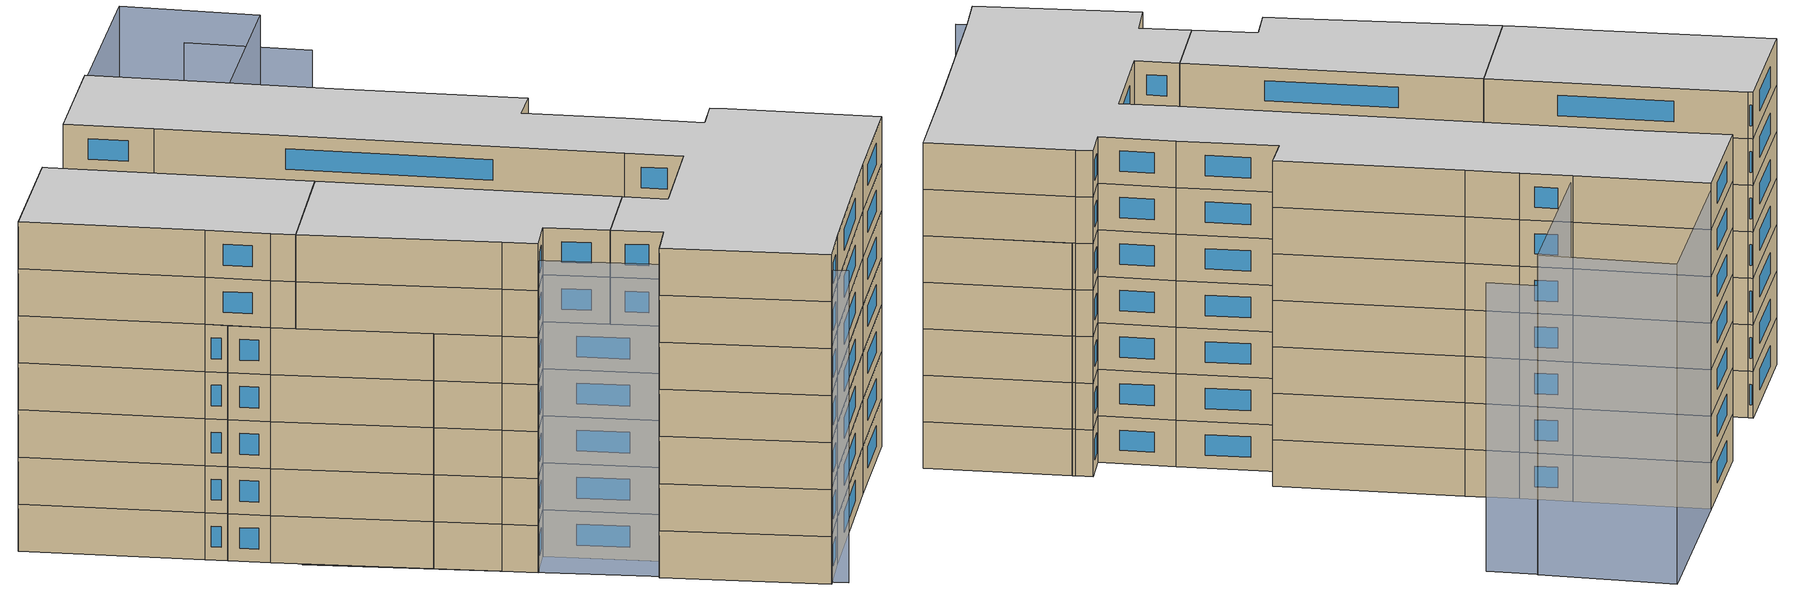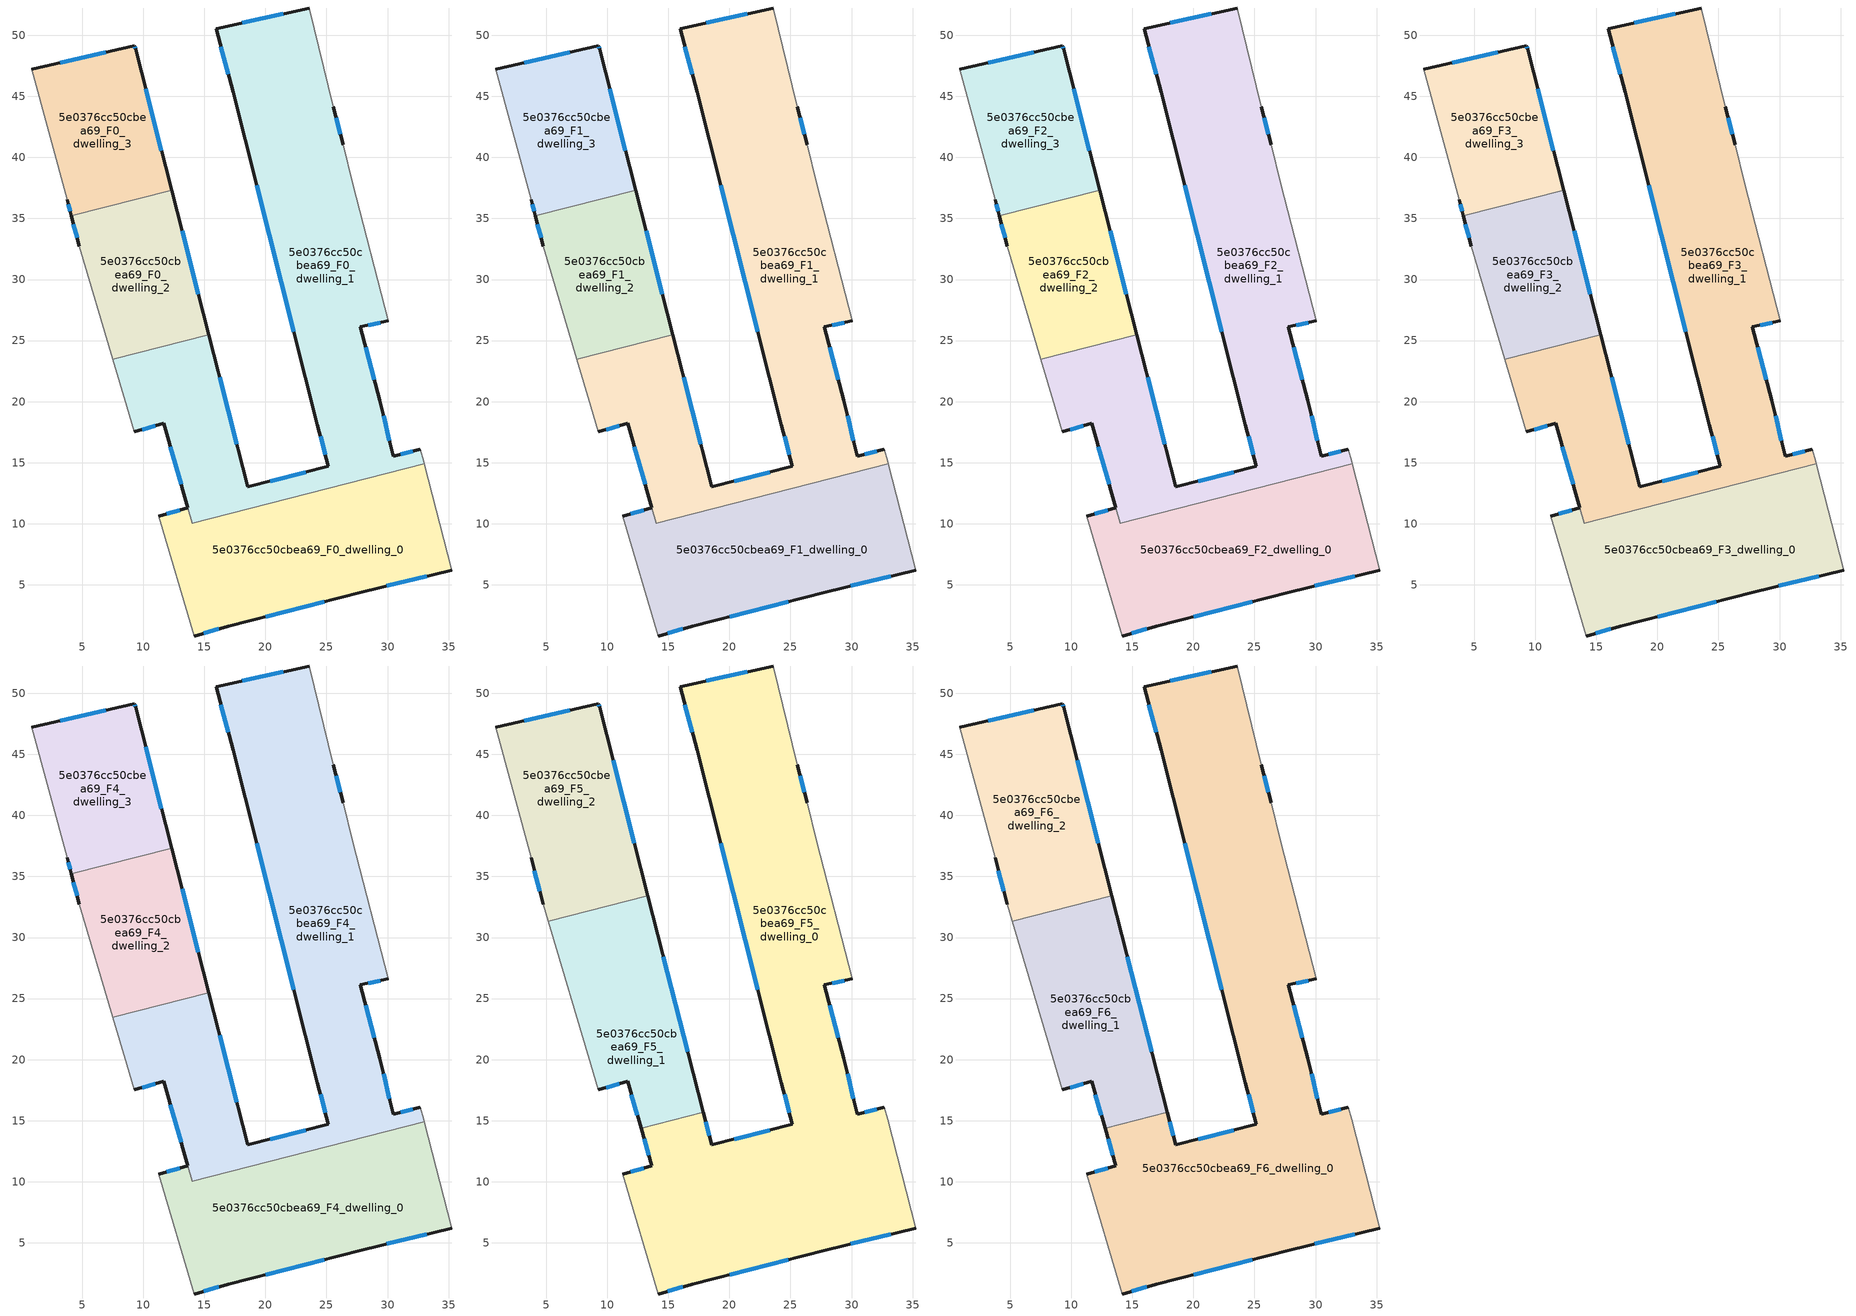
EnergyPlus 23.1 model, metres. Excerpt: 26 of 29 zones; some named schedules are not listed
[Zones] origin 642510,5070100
5e0376cc50cbea69_F0_dwelling_0
 floor ground (EU_floor_Construction): 33.02,14.91 35.27,6.2 27.86,4.4 16.95,1.61 14.15,0.81 11.25,10.61 13.65,11.31 14.02,10.05 z0
 wall outside (EU_wall_Construction): 13.65,11.31 11.25,10.61 / 14.15,0.81 16.95,1.61 27.86,4.4 35.27,6.2 z0:3; 14.02,10.06,3 14.02,10.06,0 14.02,10.05,3
 wall adiabatic (EU_wall_Construction): 11.25,10.61 14.15,0.81 / 35.27,6.2 33.02,14.91 z0:3
 wall to 5e0376cc50cbea69_F0_dwelling_1 (EU_wall_Construction): 14.02,10.05 13.65,11.31 / 33.02,14.91 14.02,10.06 z0:3
 window (EU_Window_Construction): 12.98,11.12 11.92,10.81 / 29.94,4.91 33.19,5.7 / 20.01,2.39 24.8,3.62 / 14.94,1.03 16.17,1.38 z0.84:2.16
5e0376cc50cbea69_F0_dwelling_1
 floor ground (EU_floor_Construction): 23.57,52.24 25.57,44.13 26.37,41.03 27.17,37.83 30.07,26.62 27.77,26.12 29.37,20.12 30.47,15.51 32.67,16.11 32.97,15.11 33.02,14.91 14.02,10.06 11.65,18.22 9.25,17.52 8.65,19.62 7.51,23.46 15.36,25.47 18.56,13.01 25.16,14.71 24.26,18.12 17.37,45.34 15.97,50.54 z0
 wall outside (EU_wall_Construction): 9.25,17.52 11.65,18.22 13.65,11.32 / 23.57,52.24 15.97,50.54 17.37,45.34 24.26,18.12 25.16,14.71 18.56,13.01 15.36,25.47 / 26.37,41.03 25.57,44.13 / 32.67,16.11 30.47,15.51 29.37,20.12 27.77,26.12 30.07,26.62 z0:3; 13.65,11.32,3 13.65,11.32,0 13.65,11.31,0; 14.02,10.05,3 14.02,10.05,0 14.02,10.06,0
 wall adiabatic (EU_wall_Construction): 7.51,23.46 8.65,19.62 9.25,17.52 / 25.57,44.13 23.57,52.24 / 30.07,26.62 27.17,37.83 26.37,41.03 / 33.02,14.91 32.97,15.11 32.67,16.11 z0:3
 wall to 5e0376cc50cbea69_F0_dwelling_2 (EU_wall_Construction): 15.36,25.47 7.51,23.46 z0:3
 window (EU_Window_Construction): 12.21,16.29 13.09,13.25 / 9.92,17.72 10.98,18.02 / 17.66,16.5 16.26,21.98 / 23.31,14.24 20.41,13.49 / 24.51,17.16 24.91,15.67 / 19.3,37.71 22.33,25.74 / 16.36,49.08 16.97,46.79 / 21.44,51.76 18.1,51.02 / 26.15,41.9 25.8,43.26 / 28.41,26.26 29.42,26.48 / 28.92,21.8 28.22,24.44 / 30.16,16.8 29.67,18.83 / 32.05,15.94 31.08,15.68 z0.84:2.16
5e0376cc50cbea69_F0_dwelling_2
 floor ground (EU_floor_Construction): 12.31,37.33 15.36,25.47 7.51,23.46 4.75,32.73 4.1,35.23 z0
 wall outside (EU_wall_Construction): 4.1,35.23 4.75,32.73 / 15.36,25.47 12.31,37.33 z0:3
 wall to 5e0376cc50cbea69_F0_dwelling_3 (EU_wall_Construction): 12.31,37.33 4.1,35.23 z0:3
 wall adiabatic (EU_wall_Construction): 4.75,32.73 7.51,23.46 z0:3
 window (EU_Window_Construction): 4.28,34.53 4.57,33.43 / 14.51,28.79 13.17,34.01 z0.84:2.16
5e0376cc50cbea69_F0_dwelling_3
 floor ground (EU_floor_Construction): 9.36,48.84 12.31,37.33 4.1,35.23 3.75,36.53 0.85,47.24 9.26,49.14 z0
 wall outside (EU_wall_Construction): 3.75,36.53 4.1,35.23 / 12.31,37.33 9.36,48.84 9.26,49.14 0.85,47.24 z0:3
 wall adiabatic (EU_wall_Construction): 0.85,47.24 3.75,36.53 z0:3
 window (EU_Window_Construction): 3.85,36.17 4,35.6 / 6.91,48.61 3.21,47.78 / 9.33,48.93 9.29,49.06 / 11.49,40.56 10.19,45.62 z0.84:2.16
5e0376cc50cbea69_F1_dwelling_0
 floor to 5e0376cc50cbea69_F0_dwelling_0 (EU_floor_Construction): 33.02,14.91 35.27,6.2 27.86,4.4 16.95,1.61 14.15,0.81 11.25,10.61 13.65,11.31 14.02,10.05 z3
 wall outside (EU_wall_Construction): 13.65,11.31 11.25,10.61 / 14.15,0.81 16.95,1.61 27.86,4.4 35.27,6.2 z3:6; 14.02,10.06,6 14.02,10.06,3 14.02,10.05,6
 wall adiabatic (EU_wall_Construction): 11.25,10.61 14.15,0.81 / 35.27,6.2 33.02,14.91 z3:6
 wall to 5e0376cc50cbea69_F1_dwelling_1 (EU_wall_Construction): 14.02,10.05 13.65,11.31 / 33.02,14.91 14.02,10.06 z3:6
 window (EU_Window_Construction): 12.98,11.12 11.92,10.81 / 29.94,4.91 33.19,5.7 / 20.01,2.39 24.8,3.62 / 14.94,1.03 16.17,1.38 z3.84:5.16
5e0376cc50cbea69_F1_dwelling_1
 floor to 5e0376cc50cbea69_F0_dwelling_1 (EU_floor_Construction): 23.57,52.24 25.57,44.13 26.37,41.03 27.17,37.83 30.07,26.62 27.77,26.12 29.37,20.12 30.47,15.51 32.67,16.11 32.97,15.11 33.02,14.91 14.02,10.06 11.65,18.22 9.25,17.52 8.65,19.62 7.51,23.46 15.36,25.47 18.56,13.01 25.16,14.71 24.26,18.12 17.37,45.34 15.97,50.54 z3
 wall outside (EU_wall_Construction): 9.25,17.52 11.65,18.22 13.65,11.32 / 23.57,52.24 15.97,50.54 17.37,45.34 24.26,18.12 25.16,14.71 18.56,13.01 15.36,25.47 / 26.37,41.03 25.57,44.13 / 32.67,16.11 30.47,15.51 29.37,20.12 27.77,26.12 30.07,26.62 z3:6; 13.65,11.32,6 13.65,11.32,3 13.65,11.31,3; 14.02,10.05,6 14.02,10.05,3 14.02,10.06,3
 wall adiabatic (EU_wall_Construction): 7.51,23.46 8.65,19.62 9.25,17.52 / 25.57,44.13 23.57,52.24 / 30.07,26.62 27.17,37.83 26.37,41.03 / 33.02,14.91 32.97,15.11 32.67,16.11 z3:6
 wall to 5e0376cc50cbea69_F1_dwelling_2 (EU_wall_Construction): 15.36,25.47 7.51,23.46 z3:6
 window (EU_Window_Construction): 12.21,16.29 13.09,13.25 / 9.92,17.72 10.98,18.02 / 17.66,16.5 16.26,21.98 / 23.31,14.24 20.41,13.49 / 24.51,17.16 24.91,15.67 / 19.3,37.71 22.33,25.74 / 16.36,49.08 16.97,46.79 / 21.44,51.76 18.1,51.02 / 26.15,41.9 25.8,43.26 / 28.41,26.26 29.42,26.48 / 28.92,21.8 28.22,24.44 / 30.16,16.8 29.67,18.83 / 32.05,15.94 31.08,15.68 z3.84:5.16
5e0376cc50cbea69_F1_dwelling_2
 floor to 5e0376cc50cbea69_F0_dwelling_2 (EU_floor_Construction): 12.31,37.33 15.36,25.47 7.51,23.46 4.75,32.73 4.1,35.23 z3
 wall outside (EU_wall_Construction): 4.1,35.23 4.75,32.73 / 15.36,25.47 12.31,37.33 z3:6
 wall to 5e0376cc50cbea69_F1_dwelling_3 (EU_wall_Construction): 12.31,37.33 4.1,35.23 z3:6
 wall adiabatic (EU_wall_Construction): 4.75,32.73 7.51,23.46 z3:6
 window (EU_Window_Construction): 4.28,34.53 4.57,33.43 / 14.51,28.79 13.17,34.01 z3.84:5.16
5e0376cc50cbea69_F1_dwelling_3
 floor to 5e0376cc50cbea69_F0_dwelling_3 (EU_floor_Construction): 9.36,48.84 12.31,37.33 4.1,35.23 3.75,36.53 0.85,47.24 9.26,49.14 z3
 wall outside (EU_wall_Construction): 3.75,36.53 4.1,35.23 / 12.31,37.33 9.36,48.84 9.26,49.14 0.85,47.24 z3:6
 wall adiabatic (EU_wall_Construction): 0.85,47.24 3.75,36.53 z3:6
 window (EU_Window_Construction): 3.85,36.17 4,35.6 / 6.91,48.61 3.21,47.78 / 9.33,48.93 9.29,49.06 / 11.49,40.56 10.19,45.62 z3.84:5.16
5e0376cc50cbea69_F2_dwelling_0
 floor to 5e0376cc50cbea69_F1_dwelling_0 (EU_floor_Construction): 33.02,14.91 35.27,6.2 27.86,4.4 16.95,1.61 14.15,0.81 11.25,10.61 13.65,11.31 14.02,10.05 z6
 wall outside (EU_wall_Construction): 13.65,11.31 11.25,10.61 / 14.15,0.81 16.95,1.61 27.86,4.4 35.27,6.2 z6:9; 14.02,10.06,9 14.02,10.06,6 14.02,10.05,9
 wall adiabatic (EU_wall_Construction): 11.25,10.61 14.15,0.81 / 35.27,6.2 33.02,14.91 z6:9
 wall to 5e0376cc50cbea69_F2_dwelling_1 (EU_wall_Construction): 14.02,10.05 13.65,11.31 / 33.02,14.91 14.02,10.06 z6:9
 window (EU_Window_Construction): 12.98,11.12 11.92,10.81 / 29.94,4.91 33.19,5.7 / 20.01,2.39 24.8,3.62 / 14.94,1.03 16.17,1.38 z6.84:8.16
5e0376cc50cbea69_F2_dwelling_1
 floor to 5e0376cc50cbea69_F1_dwelling_1 (EU_floor_Construction): 23.57,52.24 25.57,44.13 26.37,41.03 27.17,37.83 30.07,26.62 27.77,26.12 29.37,20.12 30.47,15.51 32.67,16.11 32.97,15.11 33.02,14.91 14.02,10.06 11.65,18.22 9.25,17.52 8.65,19.62 7.51,23.46 15.36,25.47 18.56,13.01 25.16,14.71 24.26,18.12 17.37,45.34 15.97,50.54 z6
 wall outside (EU_wall_Construction): 9.25,17.52 11.65,18.22 13.65,11.32 / 23.57,52.24 15.97,50.54 17.37,45.34 24.26,18.12 25.16,14.71 18.56,13.01 15.36,25.47 / 26.37,41.03 25.57,44.13 / 32.67,16.11 30.47,15.51 29.37,20.12 27.77,26.12 30.07,26.62 z6:9; 13.65,11.32,9 13.65,11.32,6 13.65,11.31,6; 14.02,10.05,9 14.02,10.05,6 14.02,10.06,6
 wall adiabatic (EU_wall_Construction): 7.51,23.46 8.65,19.62 9.25,17.52 / 25.57,44.13 23.57,52.24 / 30.07,26.62 27.17,37.83 26.37,41.03 / 33.02,14.91 32.97,15.11 32.67,16.11 z6:9
 wall to 5e0376cc50cbea69_F2_dwelling_2 (EU_wall_Construction): 15.36,25.47 7.51,23.46 z6:9
 window (EU_Window_Construction): 12.21,16.29 13.09,13.25 / 9.92,17.72 10.98,18.02 / 17.66,16.5 16.26,21.98 / 23.31,14.24 20.41,13.49 / 24.51,17.16 24.91,15.67 / 19.3,37.71 22.33,25.74 / 16.36,49.08 16.97,46.79 / 21.44,51.76 18.1,51.02 / 26.15,41.9 25.8,43.26 / 28.41,26.26 29.42,26.48 / 28.92,21.8 28.22,24.44 / 30.16,16.8 29.67,18.83 / 32.05,15.94 31.08,15.68 z6.84:8.16
5e0376cc50cbea69_F2_dwelling_2
 floor to 5e0376cc50cbea69_F1_dwelling_2 (EU_floor_Construction): 12.31,37.33 15.36,25.47 7.51,23.46 4.75,32.73 4.1,35.23 z6
 wall outside (EU_wall_Construction): 4.1,35.23 4.75,32.73 / 15.36,25.47 12.31,37.33 z6:9
 wall to 5e0376cc50cbea69_F2_dwelling_3 (EU_wall_Construction): 12.31,37.33 4.1,35.23 z6:9
 wall adiabatic (EU_wall_Construction): 4.75,32.73 7.51,23.46 z6:9
 window (EU_Window_Construction): 4.28,34.53 4.57,33.43 / 14.51,28.79 13.17,34.01 z6.84:8.16
5e0376cc50cbea69_F2_dwelling_3
 floor to 5e0376cc50cbea69_F1_dwelling_3 (EU_floor_Construction): 9.36,48.84 12.31,37.33 4.1,35.23 3.75,36.53 0.85,47.24 9.26,49.14 z6
 wall outside (EU_wall_Construction): 3.75,36.53 4.1,35.23 / 12.31,37.33 9.36,48.84 9.26,49.14 0.85,47.24 z6:9
 wall adiabatic (EU_wall_Construction): 0.85,47.24 3.75,36.53 z6:9
 window (EU_Window_Construction): 3.85,36.17 4,35.6 / 6.91,48.61 3.21,47.78 / 9.33,48.93 9.29,49.06 / 11.49,40.56 10.19,45.62 z6.84:8.16
5e0376cc50cbea69_F3_dwelling_0
 floor to 5e0376cc50cbea69_F2_dwelling_0 (EU_floor_Construction): 33.02,14.91 35.27,6.2 27.86,4.4 16.95,1.61 14.15,0.81 11.25,10.61 13.65,11.31 14.02,10.05 z9
 wall outside (EU_wall_Construction): 13.65,11.31 11.25,10.61 / 14.15,0.81 16.95,1.61 27.86,4.4 35.27,6.2 z9:12; 14.02,10.06,12 14.02,10.06,9 14.02,10.05,12
 wall adiabatic (EU_wall_Construction): 11.25,10.61 14.15,0.81 / 35.27,6.2 33.02,14.91 z9:12
 wall to 5e0376cc50cbea69_F3_dwelling_1 (EU_wall_Construction): 14.02,10.05 13.65,11.31 / 33.02,14.91 14.02,10.06 z9:12
 window (EU_Window_Construction): 12.98,11.12 11.92,10.81 / 29.94,4.91 33.19,5.7 / 20.01,2.39 24.8,3.62 / 14.94,1.03 16.17,1.38 z9.84:11.16
5e0376cc50cbea69_F3_dwelling_1
 floor to 5e0376cc50cbea69_F2_dwelling_1 (EU_floor_Construction): 23.57,52.24 25.57,44.13 26.37,41.03 27.17,37.83 30.07,26.62 27.77,26.12 29.37,20.12 30.47,15.51 32.67,16.11 32.97,15.11 33.02,14.91 14.02,10.06 11.65,18.22 9.25,17.52 8.65,19.62 7.51,23.46 15.36,25.47 18.56,13.01 25.16,14.71 24.26,18.12 17.37,45.34 15.97,50.54 z9
 wall outside (EU_wall_Construction): 9.25,17.52 11.65,18.22 13.65,11.32 / 23.57,52.24 15.97,50.54 17.37,45.34 24.26,18.12 25.16,14.71 18.56,13.01 15.36,25.47 / 26.37,41.03 25.57,44.13 / 32.67,16.11 30.47,15.51 29.37,20.12 27.77,26.12 30.07,26.62 z9:12; 13.65,11.32,12 13.65,11.32,9 13.65,11.31,9; 14.02,10.05,12 14.02,10.05,9 14.02,10.06,9
 wall adiabatic (EU_wall_Construction): 7.51,23.46 8.65,19.62 9.25,17.52 / 25.57,44.13 23.57,52.24 / 30.07,26.62 27.17,37.83 26.37,41.03 / 33.02,14.91 32.97,15.11 32.67,16.11 z9:12
 wall to 5e0376cc50cbea69_F3_dwelling_2 (EU_wall_Construction): 15.36,25.47 7.51,23.46 z9:12
 window (EU_Window_Construction): 12.21,16.29 13.09,13.25 / 9.92,17.72 10.98,18.02 / 17.66,16.5 16.26,21.98 / 23.31,14.24 20.41,13.49 / 24.51,17.16 24.91,15.67 / 19.3,37.71 22.33,25.74 / 16.36,49.08 16.97,46.79 / 21.44,51.76 18.1,51.02 / 26.15,41.9 25.8,43.26 / 28.41,26.26 29.42,26.48 / 28.92,21.8 28.22,24.44 / 30.16,16.8 29.67,18.83 / 32.05,15.94 31.08,15.68 z9.84:11.16
5e0376cc50cbea69_F3_dwelling_2
 floor to 5e0376cc50cbea69_F2_dwelling_2 (EU_floor_Construction): 12.31,37.33 15.36,25.47 7.51,23.46 4.75,32.73 4.1,35.23 z9
 wall outside (EU_wall_Construction): 4.1,35.23 4.75,32.73 / 15.36,25.47 12.31,37.33 z9:12
 wall to 5e0376cc50cbea69_F3_dwelling_3 (EU_wall_Construction): 12.31,37.33 4.1,35.23 z9:12
 wall adiabatic (EU_wall_Construction): 4.75,32.73 7.51,23.46 z9:12
 window (EU_Window_Construction): 4.28,34.53 4.57,33.43 / 14.51,28.79 13.17,34.01 z9.84:11.16
5e0376cc50cbea69_F3_dwelling_3
 floor to 5e0376cc50cbea69_F2_dwelling_3 (EU_floor_Construction): 9.36,48.84 12.31,37.33 4.1,35.23 3.75,36.53 0.85,47.24 9.26,49.14 z9
 wall outside (EU_wall_Construction): 3.75,36.53 4.1,35.23 / 12.31,37.33 9.36,48.84 9.26,49.14 0.85,47.24 z9:12
 wall adiabatic (EU_wall_Construction): 0.85,47.24 3.75,36.53 z9:12
 window (EU_Window_Construction): 3.85,36.17 4,35.6 / 6.91,48.61 3.21,47.78 / 9.33,48.93 9.29,49.06 / 11.49,40.56 10.19,45.62 z9.84:11.16
5e0376cc50cbea69_F4_dwelling_0
 floor to 5e0376cc50cbea69_F3_dwelling_0 (EU_floor_Construction): 33.02,14.91 35.27,6.2 27.86,4.4 16.95,1.61 14.15,0.81 11.25,10.61 13.65,11.31 14.02,10.05 z12
 wall outside (EU_wall_Construction): 13.65,11.31 11.25,10.61 / 14.15,0.81 16.95,1.61 27.86,4.4 35.27,6.2 z12:15; 14.02,10.06,15 14.02,10.06,12 14.02,10.05,15
 wall adiabatic (EU_wall_Construction): 11.25,10.61 14.15,0.81 / 35.27,6.2 33.02,14.91 z12:15
 wall to 5e0376cc50cbea69_F4_dwelling_1 (EU_wall_Construction): 14.02,10.05 13.65,11.31 / 33.02,14.91 14.02,10.06 z12:15
 window (EU_Window_Construction): 12.98,11.12 11.92,10.81 / 29.94,4.91 33.19,5.7 / 20.01,2.39 24.8,3.62 / 14.94,1.03 16.17,1.38 z12.84:14.16
5e0376cc50cbea69_F4_dwelling_1
 floor to 5e0376cc50cbea69_F3_dwelling_1 (EU_floor_Construction): 23.57,52.24 25.57,44.13 26.37,41.03 27.17,37.83 30.07,26.62 27.77,26.12 29.37,20.12 30.47,15.51 32.67,16.11 32.97,15.11 33.02,14.91 14.02,10.06 11.65,18.22 9.25,17.52 8.65,19.62 7.51,23.46 15.36,25.47 18.56,13.01 25.16,14.71 24.26,18.12 17.37,45.34 15.97,50.54 z12
 wall outside (EU_wall_Construction): 9.25,17.52 11.65,18.22 13.65,11.32 / 23.57,52.24 15.97,50.54 17.37,45.34 24.26,18.12 25.16,14.71 18.56,13.01 15.36,25.47 / 26.37,41.03 25.57,44.13 / 32.67,16.11 30.47,15.51 29.37,20.12 27.77,26.12 30.07,26.62 z12:15; 13.65,11.32,15 13.65,11.32,12 13.65,11.31,12; 14.02,10.05,15 14.02,10.05,12 14.02,10.06,12
 wall adiabatic (EU_wall_Construction): 7.51,23.46 8.65,19.62 9.25,17.52 / 25.57,44.13 23.57,52.24 / 30.07,26.62 27.17,37.83 26.37,41.03 / 33.02,14.91 32.97,15.11 32.67,16.11 z12:15
 wall to 5e0376cc50cbea69_F4_dwelling_2 (EU_wall_Construction): 15.36,25.47 7.51,23.46 z12:15
 window (EU_Window_Construction): 12.21,16.29 13.09,13.25 / 9.92,17.72 10.98,18.02 / 17.66,16.5 16.26,21.98 / 23.31,14.24 20.41,13.49 / 24.51,17.16 24.91,15.67 / 19.3,37.71 22.33,25.74 / 16.36,49.08 16.97,46.79 / 21.44,51.76 18.1,51.02 / 26.15,41.9 25.8,43.26 / 28.41,26.26 29.42,26.48 / 28.92,21.8 28.22,24.44 / 30.16,16.8 29.67,18.83 / 32.05,15.94 31.08,15.68 z12.84:14.16
5e0376cc50cbea69_F4_dwelling_2
 floor to 5e0376cc50cbea69_F3_dwelling_2 (EU_floor_Construction): 12.31,37.33 15.36,25.47 7.51,23.46 4.75,32.73 4.1,35.23 z12
 wall outside (EU_wall_Construction): 4.1,35.23 4.75,32.73 / 15.36,25.47 12.31,37.33 z12:15
 wall to 5e0376cc50cbea69_F4_dwelling_3 (EU_wall_Construction): 12.31,37.33 4.1,35.23 z12:15
 wall adiabatic (EU_wall_Construction): 4.75,32.73 7.51,23.46 z12:15
 window (EU_Window_Construction): 4.28,34.53 4.57,33.43 / 14.51,28.79 13.17,34.01 z12.84:14.16
5e0376cc50cbea69_F4_dwelling_3
 floor to 5e0376cc50cbea69_F3_dwelling_3 (EU_floor_Construction): 9.36,48.84 12.31,37.33 4.1,35.23 3.75,36.53 0.85,47.24 9.26,49.14 z12
 wall outside (EU_wall_Construction): 3.75,36.53 4.1,35.23 / 12.31,37.33 9.36,48.84 9.26,49.14 0.85,47.24 z12:15
 wall adiabatic (EU_wall_Construction): 0.85,47.24 3.75,36.53 z12:15
 window (EU_Window_Construction): 3.85,36.17 4,35.6 / 6.91,48.61 3.21,47.78 / 9.33,48.93 9.29,49.06 / 11.49,40.56 10.19,45.62 z12.84:14.16
5e0376cc50cbea69_F5_dwelling_0
 floor to 5e0376cc50cbea69_F4_dwelling_0 (EU_floor_Construction): 33.02,14.91 35.27,6.2 27.86,4.4 16.95,1.61 14.15,0.81 11.25,10.61 13.65,11.31 14.02,10.05 z15
 floor to 5e0376cc50cbea69_F4_dwelling_1 (EU_floor_Construction): 23.57,52.24 25.57,44.13 26.37,41.03 27.17,37.83 30.07,26.62 27.77,26.12 29.37,20.12 30.47,15.51 32.67,16.11 32.97,15.11 33.02,14.91 14.02,10.05 12.77,14.37 17.87,15.67 18.56,13.01 25.16,14.71 24.26,18.12 17.37,45.34 15.97,50.54 z15
 wall outside (EU_wall_Construction): 26.37,41.03 25.57,44.13 / 32.67,16.11 30.47,15.51 29.37,20.12 27.77,26.12 30.07,26.62 / 14.15,0.81 16.95,1.61 27.86,4.4 35.27,6.2 / 12.77,14.37 13.65,11.31 11.25,10.61 / 23.57,52.24 15.97,50.54 17.37,45.34 24.26,18.12 25.16,14.71 18.56,13.01 17.87,15.67 z15:18
 wall adiabatic (EU_wall_Construction): 25.57,44.13 23.57,52.24 / 30.07,26.62 27.17,37.83 26.37,41.03 / 35.27,6.2 32.97,15.11 32.67,16.11 / 11.25,10.61 14.15,0.81 z15:18
 wall to 5e0376cc50cbea69_F5_dwelling_1 (EU_wall_Construction): 17.87,15.67 12.77,14.37 z15:18
 window (EU_Window_Construction): 26.15,41.9 25.8,43.26 / 28.41,26.26 29.42,26.48 / 28.92,21.8 28.22,24.44 / 30.16,16.8 29.67,18.83 / 32.05,15.94 31.08,15.68 / 29.94,4.91 33.19,5.7 / 20.01,2.39 24.8,3.62 / 14.94,1.03 16.17,1.38 / 12.98,11.12 11.92,10.81 / 13.02,13.51 13.41,12.17 / 18.37,13.76 18.07,14.93 / 23.31,14.24 20.41,13.49 / 24.51,17.16 24.91,15.67 / 19.3,37.71 22.33,25.74 / 16.36,49.08 16.97,46.79 / 21.44,51.76 18.1,51.02 z15.84:17.16
5e0376cc50cbea69_F5_dwelling_1
 floor to 5e0376cc50cbea69_F4_dwelling_1 (EU_floor_Construction): 15.36,25.47 17.87,15.67 12.77,14.37 11.65,18.22 9.25,17.52 8.65,19.62 7.51,23.46 z15
 floor to 5e0376cc50cbea69_F4_dwelling_2 (EU_floor_Construction): 13.32,33.41 15.36,25.47 7.51,23.46 5.17,31.33 z15
 wall outside (EU_wall_Construction): 9.25,17.52 11.65,18.22 12.77,14.37 / 17.87,15.67 13.32,33.41 z15:18
 wall adiabatic (EU_wall_Construction): 5.17,31.33 8.65,19.62 9.25,17.52 z15:18
 wall to 5e0376cc50cbea69_F5_dwelling_2 (EU_wall_Construction): 13.32,33.41 5.17,31.33 z15:18
 window (EU_Window_Construction): 9.92,17.72 10.98,18.02 / 16.6,20.64 14.6,28.44 / 11.97,17.14 12.46,15.45 z15.84:17.16
5e0376cc50cbea69_F5_dwelling_2
 floor to 5e0376cc50cbea69_F4_dwelling_2 (EU_floor_Construction): 12.31,37.33 13.32,33.41 5.17,31.33 4.75,32.73 4.1,35.23 z15
 floor to 5e0376cc50cbea69_F4_dwelling_3 (EU_floor_Construction): 9.36,48.84 12.31,37.33 4.1,35.23 3.75,36.53 0.85,47.24 9.26,49.14 z15
 wall outside (EU_wall_Construction): 3.75,36.53 4.75,32.73 / 13.32,33.41 9.36,48.84 9.26,49.14 0.85,47.24 z15:18
 wall adiabatic (EU_wall_Construction): 4.75,32.73 5.17,31.33 / 0.85,47.24 3.75,36.53 z15:18
 window (EU_Window_Construction): 4.03,35.47 4.47,33.8 / 6.91,48.61 3.21,47.78 / 9.33,48.93 9.29,49.06 / 12.21,37.73 10.47,44.52 z15.84:17.16
5e0376cc50cbea69_F6_dwelling_0
 floor to 5e0376cc50cbea69_F5_dwelling_0 (EU_floor_Construction): 23.57,52.24 25.57,44.13 26.37,41.03 27.17,37.83 30.07,26.62 27.77,26.12 29.37,20.12 30.47,15.51 32.67,16.11 32.97,15.11 35.27,6.2 27.86,4.4 16.95,1.61 14.15,0.81 11.25,10.61 13.65,11.31 12.77,14.37 17.87,15.67 18.56,13.01 25.16,14.71 24.26,18.12 17.37,45.34 15.97,50.54 z18
 wall outside (EU_wall_Construction): 26.37,41.03 25.57,44.13 / 32.67,16.11 30.47,15.51 29.37,20.12 27.77,26.12 30.07,26.62 / 14.15,0.81 16.95,1.61 27.86,4.4 35.27,6.2 / 12.77,14.37 13.65,11.31 11.25,10.61 / 23.57,52.24 15.97,50.54 17.37,45.34 24.26,18.12 25.16,14.71 18.56,13.01 17.87,15.67 z18:21
 wall adiabatic (EU_wall_Construction): 25.57,44.13 23.57,52.24 / 30.07,26.62 27.17,37.83 26.37,41.03 / 35.27,6.2 32.97,15.11 32.67,16.11 / 11.25,10.61 14.15,0.81 z18:21
 wall to 5e0376cc50cbea69_F6_dwelling_1 (EU_wall_Construction): 17.87,15.67 12.77,14.37 z18:21
 window (EU_Window_Construction): 26.15,41.9 25.8,43.26 / 28.41,26.26 29.42,26.48 / 28.92,21.8 28.22,24.44 / 30.16,16.8 29.67,18.83 / 32.05,15.94 31.08,15.68 / 29.94,4.91 33.19,5.7 / 20.01,2.39 24.8,3.62 / 14.94,1.03 16.17,1.38 / 12.98,11.12 11.92,10.81 / 13.02,13.51 13.41,12.17 / 18.37,13.76 18.07,14.93 / 23.31,14.24 20.41,13.49 / 24.51,17.16 24.91,15.67 / 19.3,37.71 22.33,25.74 / 16.36,49.08 16.97,46.79 / 21.44,51.76 18.1,51.02 z18.84:20.16
 ceiling to 5e0376cc50cbea69_F7_dwelling_0 (EU_floor_Construction): 35.27,6.2 32.97,15.11 32.67,16.11 30.47,15.51 29.37,20.12 27.77,26.12 30.07,26.62 27.17,37.83 26.37,41.03 25.57,44.13 23.57,52.24 15.97,50.54 17.37,45.34 24.26,18.12 25.16,14.71 18.56,13.01 17.87,15.67 12.77,14.37 13.65,11.31 11.25,10.61 14.15,0.81 16.95,1.61 27.86,4.4 z21
5e0376cc50cbea69_F6_dwelling_1
 floor to 5e0376cc50cbea69_F5_dwelling_1 (EU_floor_Construction): 13.32,33.41 17.87,15.67 12.77,14.37 11.65,18.22 9.25,17.52 8.65,19.62 5.17,31.33 z18
 wall outside (EU_wall_Construction): 9.25,17.52 11.65,18.22 12.77,14.37 / 17.87,15.67 13.32,33.41 z18:21
 wall adiabatic (EU_wall_Construction): 5.17,31.33 8.65,19.62 9.25,17.52 z18:21
 wall to 5e0376cc50cbea69_F6_dwelling_2 (EU_wall_Construction): 13.32,33.41 5.17,31.33 z18:21
 window (EU_Window_Construction): 9.92,17.72 10.98,18.02 / 16.6,20.64 14.6,28.44 / 11.97,17.14 12.46,15.45 z18.84:20.16
 ceiling to 5e0376cc50cbea69_F7_dwelling_1 (EU_floor_Construction): 17.87,15.67 13.32,33.41 5.17,31.33 8.65,19.62 9.25,17.52 11.65,18.22 12.77,14.37 z21
5e0376cc50cbea69_F6_dwelling_2
 floor to 5e0376cc50cbea69_F5_dwelling_2 (EU_floor_Construction): 9.36,48.84 13.32,33.41 5.17,31.33 4.75,32.73 3.75,36.53 0.85,47.24 9.26,49.14 z18
 wall outside (EU_wall_Construction): 3.75,36.53 4.75,32.73 / 13.32,33.41 9.36,48.84 9.26,49.14 0.85,47.24 z18:21
 wall adiabatic (EU_wall_Construction): 4.75,32.73 5.17,31.33 / 0.85,47.24 3.75,36.53 z18:21
 window (EU_Window_Construction): 4.03,35.47 4.47,33.8 / 6.91,48.61 3.21,47.78 / 9.33,48.93 9.29,49.06 / 12.21,37.73 10.47,44.52 z18.84:20.16
 ceiling to 5e0376cc50cbea69_F7_dwelling_2 (EU_floor_Construction): 13.32,33.41 9.36,48.84 9.26,49.14 0.85,47.24 3.75,36.53 4.75,32.73 5.17,31.33 z21
shading: 5.18,30.93 14.69,-0.06 z0:19.9; 37.72,43.49 35.98,50.94 z0:18.6; 23.57,52.24 35.3,54.81 / 35.3,54.81 37.11,46.54 / 37.11,46.54 25.38,43.97 / 25.38,43.97 23.57,52.24 z0:20.6
[Building]
EU S2 Campaign: North Axis=0; Terrain=City; Solar Distribution=FullExterior
[Site:Location]
Lyon-Bron: Latitude=45.75; Longitude=5; Time Zone=1; Elevation=198
[SizingPeriod:WeatherFileDays]
AnnualSizingPeriod: Begin Month=1; Begin Day of Month=1; End Month=12; End Day of Month=31; Day of Week for Start Day=Monday; Use Weather File Daylight Saving Period=No; Use Weather File Rain and Snow Indicators=No
[MATERIAL]
EU_InternalMass_Material: Roughness=MediumRough; Thickness=0.1; Conductivity=1; Density=1800; Specific Heat=900; Thermal Absorptance=0.9; Solar Absorptance=0.7; Visible Absorptance=0.7
[MATERIAL:NOMASS] Roughness=MediumRough; Thermal Absorptance=0.9; Solar Absorptance=0.7; Visible Absorptance=0.7
Name | Thermal Resistance
EU_wall_NoMass | 0.776494
EU_floor_NoMass | 0.421597
[WINDOWMATERIAL:SIMPLEGLAZINGSYSTEM]
EU_Window_SimpleGlazing: UFactor=4.24961; Solar Heat Gain Coefficient=0.83; Visible Transmittance=0.83
[CONSTRUCTION]
EU_wall_Construction: EU_wall_NoMass
EU_floor_Construction: EU_floor_NoMass
EU_InternalMass_Construction: EU_InternalMass_Material
EU_Window_Construction: EU_Window_SimpleGlazing
[ZONE] Type=1; Multiplier=1; Ceiling Height=autocalculate; Floor Area=autocalculate; Part of Total Floor Area=Yes
Name | Volume
5e0376cc50cbea69_F0_dwelling_0; 5e0376cc50cbea69_F1_dwelling_0; 5e0376cc50cbea69_F2_dwelling_0; 5e0376cc50cbea69_F3_dwelling_0; 5e0376cc50cbea69_F4_dwelling_0 | 597.531
5e0376cc50cbea69_F5_dwelling_0; 5e0376cc50cbea69_F6_dwelling_0 | 1519.24
5e0376cc50cbea69_F0_dwelling_1; 5e0376cc50cbea69_F1_dwelling_1; 5e0376cc50cbea69_F2_dwelling_1; 5e0376cc50cbea69_F3_dwelling_1; 5e0376cc50cbea69_F4_dwelling_1 | 1132.44
5e0376cc50cbea69_F5_dwelling_1; 5e0376cc50cbea69_F6_dwelling_1 | 413.843
5e0376cc50cbea69_F0_dwelling_2; 5e0376cc50cbea69_F1_dwelling_2; 5e0376cc50cbea69_F2_dwelling_2; 5e0376cc50cbea69_F3_dwelling_2; 5e0376cc50cbea69_F4_dwelling_2 | 305.906
5e0376cc50cbea69_F5_dwelling_2; 5e0376cc50cbea69_F6_dwelling_2 | 419.026
5e0376cc50cbea69_F0_dwelling_3; 5e0376cc50cbea69_F1_dwelling_3; 5e0376cc50cbea69_F2_dwelling_3; 5e0376cc50cbea69_F3_dwelling_3; 5e0376cc50cbea69_F4_dwelling_3 | 316.177
[INTERNALMASS] Construction=EU_InternalMass_Construction
Name | Zone or ZoneList | Surface Area
5e0376cc50cbea69_F0_dwelling_0_EU_InternalMass | 5e0376cc50cbea69_F0_dwelling_0 | 199.176
5e0376cc50cbea69_F0_dwelling_1_EU_InternalMass | 5e0376cc50cbea69_F0_dwelling_1 | 377.501
5e0376cc50cbea69_F0_dwelling_2_EU_InternalMass | 5e0376cc50cbea69_F0_dwelling_2 | 101.969
5e0376cc50cbea69_F0_dwelling_3_EU_InternalMass | 5e0376cc50cbea69_F0_dwelling_3 | 105.392
5e0376cc50cbea69_F1_dwelling_0_EU_InternalMass | 5e0376cc50cbea69_F1_dwelling_0 | 199.176
5e0376cc50cbea69_F1_dwelling_1_EU_InternalMass | 5e0376cc50cbea69_F1_dwelling_1 | 377.501
5e0376cc50cbea69_F1_dwelling_2_EU_InternalMass | 5e0376cc50cbea69_F1_dwelling_2 | 101.969
5e0376cc50cbea69_F1_dwelling_3_EU_InternalMass | 5e0376cc50cbea69_F1_dwelling_3 | 105.392
5e0376cc50cbea69_F2_dwelling_0_EU_InternalMass | 5e0376cc50cbea69_F2_dwelling_0 | 199.176
5e0376cc50cbea69_F2_dwelling_1_EU_InternalMass | 5e0376cc50cbea69_F2_dwelling_1 | 377.501
5e0376cc50cbea69_F2_dwelling_2_EU_InternalMass | 5e0376cc50cbea69_F2_dwelling_2 | 101.969
5e0376cc50cbea69_F2_dwelling_3_EU_InternalMass | 5e0376cc50cbea69_F2_dwelling_3 | 105.392
5e0376cc50cbea69_F3_dwelling_0_EU_InternalMass | 5e0376cc50cbea69_F3_dwelling_0 | 199.176
5e0376cc50cbea69_F3_dwelling_1_EU_InternalMass | 5e0376cc50cbea69_F3_dwelling_1 | 377.501
5e0376cc50cbea69_F3_dwelling_2_EU_InternalMass | 5e0376cc50cbea69_F3_dwelling_2 | 101.969
5e0376cc50cbea69_F3_dwelling_3_EU_InternalMass | 5e0376cc50cbea69_F3_dwelling_3 | 105.392
5e0376cc50cbea69_F4_dwelling_0_EU_InternalMass | 5e0376cc50cbea69_F4_dwelling_0 | 199.176
5e0376cc50cbea69_F4_dwelling_1_EU_InternalMass | 5e0376cc50cbea69_F4_dwelling_1 | 377.501
5e0376cc50cbea69_F4_dwelling_2_EU_InternalMass | 5e0376cc50cbea69_F4_dwelling_2 | 101.969
5e0376cc50cbea69_F4_dwelling_3_EU_InternalMass | 5e0376cc50cbea69_F4_dwelling_3 | 105.392
5e0376cc50cbea69_F5_dwelling_0_EU_InternalMass | 5e0376cc50cbea69_F5_dwelling_0 | 506.412
5e0376cc50cbea69_F5_dwelling_1_EU_InternalMass | 5e0376cc50cbea69_F5_dwelling_1 | 137.948
5e0376cc50cbea69_F5_dwelling_2_EU_InternalMass | 5e0376cc50cbea69_F5_dwelling_2 | 139.675
5e0376cc50cbea69_F6_dwelling_0_EU_InternalMass | 5e0376cc50cbea69_F6_dwelling_0 | 506.412
5e0376cc50cbea69_F6_dwelling_1_EU_InternalMass | 5e0376cc50cbea69_F6_dwelling_1 | 137.948
5e0376cc50cbea69_F6_dwelling_2_EU_InternalMass | 5e0376cc50cbea69_F6_dwelling_2 | 139.675
[OTHEREQUIPMENT] Fuel Type=Electricity; Design Level Calculation Method=Watts/Area; Power per Zone Floor Area=1; Fraction Latent=0; Fraction Radiant=0; Fraction Lost=0; Carbon Dioxide Generation Rate=0; EndUse Subcategory=EU_Step8_InternalGains
Name | Zone or ZoneList or Space or SpaceList | Schedule
EU_Step8_InternalGain_5e0376cc50cbea69_F0_dwelling_0_f000 | 5e0376cc50cbea69_F0_dwelling_0 | EU_Step8_GainSchedule_5e0376cc50cbea69_F0_dwelling_0_f000
EU_Step8_InternalGain_5e0376cc50cbea69_F0_dwelling_1_f000 | 5e0376cc50cbea69_F0_dwelling_1 | EU_Step8_GainSchedule_5e0376cc50cbea69_F0_dwelling_1_f000
EU_Step8_InternalGain_5e0376cc50cbea69_F0_dwelling_2_f000 | 5e0376cc50cbea69_F0_dwelling_2 | EU_Step8_GainSchedule_5e0376cc50cbea69_F0_dwelling_2_f000
EU_Step8_InternalGain_5e0376cc50cbea69_F0_dwelling_3_f000 | 5e0376cc50cbea69_F0_dwelling_3 | EU_Step8_GainSchedule_5e0376cc50cbea69_F0_dwelling_3_f000
EU_Step8_InternalGain_5e0376cc50cbea69_F1_dwelling_0_f000 | 5e0376cc50cbea69_F1_dwelling_0 | EU_Step8_GainSchedule_5e0376cc50cbea69_F1_dwelling_0_f000
EU_Step8_InternalGain_5e0376cc50cbea69_F1_dwelling_1_f000 | 5e0376cc50cbea69_F1_dwelling_1 | EU_Step8_GainSchedule_5e0376cc50cbea69_F1_dwelling_1_f000
EU_Step8_InternalGain_5e0376cc50cbea69_F1_dwelling_2_f000 | 5e0376cc50cbea69_F1_dwelling_2 | EU_Step8_GainSchedule_5e0376cc50cbea69_F1_dwelling_2_f000
EU_Step8_InternalGain_5e0376cc50cbea69_F1_dwelling_3_f000 | 5e0376cc50cbea69_F1_dwelling_3 | EU_Step8_GainSchedule_5e0376cc50cbea69_F1_dwelling_3_f000
EU_Step8_InternalGain_5e0376cc50cbea69_F2_dwelling_0_f000 | 5e0376cc50cbea69_F2_dwelling_0 | EU_Step8_GainSchedule_5e0376cc50cbea69_F2_dwelling_0_f000
EU_Step8_InternalGain_5e0376cc50cbea69_F2_dwelling_1_f000 | 5e0376cc50cbea69_F2_dwelling_1 | EU_Step8_GainSchedule_5e0376cc50cbea69_F2_dwelling_1_f000
EU_Step8_InternalGain_5e0376cc50cbea69_F2_dwelling_2_f000 | 5e0376cc50cbea69_F2_dwelling_2 | EU_Step8_GainSchedule_5e0376cc50cbea69_F2_dwelling_2_f000
EU_Step8_InternalGain_5e0376cc50cbea69_F2_dwelling_3_f000 | 5e0376cc50cbea69_F2_dwelling_3 | EU_Step8_GainSchedule_5e0376cc50cbea69_F2_dwelling_3_f000
EU_Step8_InternalGain_5e0376cc50cbea69_F3_dwelling_0_f000 | 5e0376cc50cbea69_F3_dwelling_0 | EU_Step8_GainSchedule_5e0376cc50cbea69_F3_dwelling_0_f000
EU_Step8_InternalGain_5e0376cc50cbea69_F3_dwelling_1_f000 | 5e0376cc50cbea69_F3_dwelling_1 | EU_Step8_GainSchedule_5e0376cc50cbea69_F3_dwelling_1_f000
EU_Step8_InternalGain_5e0376cc50cbea69_F3_dwelling_2_f000 | 5e0376cc50cbea69_F3_dwelling_2 | EU_Step8_GainSchedule_5e0376cc50cbea69_F3_dwelling_2_f000
EU_Step8_InternalGain_5e0376cc50cbea69_F3_dwelling_3_f000 | 5e0376cc50cbea69_F3_dwelling_3 | EU_Step8_GainSchedule_5e0376cc50cbea69_F3_dwelling_3_f000
EU_Step8_InternalGain_5e0376cc50cbea69_F4_dwelling_0_f000 | 5e0376cc50cbea69_F4_dwelling_0 | EU_Step8_GainSchedule_5e0376cc50cbea69_F4_dwelling_0_f000
EU_Step8_InternalGain_5e0376cc50cbea69_F4_dwelling_1_f000 | 5e0376cc50cbea69_F4_dwelling_1 | EU_Step8_GainSchedule_5e0376cc50cbea69_F4_dwelling_1_f000
EU_Step8_InternalGain_5e0376cc50cbea69_F4_dwelling_2_f000 | 5e0376cc50cbea69_F4_dwelling_2 | EU_Step8_GainSchedule_5e0376cc50cbea69_F4_dwelling_2_f000
EU_Step8_InternalGain_5e0376cc50cbea69_F4_dwelling_3_f000 | 5e0376cc50cbea69_F4_dwelling_3 | EU_Step8_GainSchedule_5e0376cc50cbea69_F4_dwelling_3_f000
EU_Step8_InternalGain_5e0376cc50cbea69_F5_dwelling_0_f000 | 5e0376cc50cbea69_F5_dwelling_0 | EU_Step8_GainSchedule_5e0376cc50cbea69_F5_dwelling_0_f000
EU_Step8_InternalGain_5e0376cc50cbea69_F5_dwelling_1_f000 | 5e0376cc50cbea69_F5_dwelling_1 | EU_Step8_GainSchedule_5e0376cc50cbea69_F5_dwelling_1_f000
EU_Step8_InternalGain_5e0376cc50cbea69_F5_dwelling_2_f000 | 5e0376cc50cbea69_F5_dwelling_2 | EU_Step8_GainSchedule_5e0376cc50cbea69_F5_dwelling_2_f000
EU_Step8_InternalGain_5e0376cc50cbea69_F6_dwelling_0_f000 | 5e0376cc50cbea69_F6_dwelling_0 | EU_Step8_GainSchedule_5e0376cc50cbea69_F6_dwelling_0_f000
EU_Step8_InternalGain_5e0376cc50cbea69_F6_dwelling_1_f000 | 5e0376cc50cbea69_F6_dwelling_1 | EU_Step8_GainSchedule_5e0376cc50cbea69_F6_dwelling_1_f000
EU_Step8_InternalGain_5e0376cc50cbea69_F6_dwelling_2_f000 | 5e0376cc50cbea69_F6_dwelling_2 | EU_Step8_GainSchedule_5e0376cc50cbea69_F6_dwelling_2_f000
[ZONEVENTILATION:DESIGNFLOWRATE] Schedule=EU_AlwaysOn; Design Flow Rate Calculation Method=AirChanges/Hour; Air Changes per Hour=0.693814; Ventilation Type=Natural; Fan Pressure Rise=0; Fan Total Efficiency=1; Constant Term Coefficient=1; Temperature Term Coefficient=0; Velocity Term Coefficient=0; Velocity Squared Term Coefficient=0; Minimum Indoor Temperature=-100; Maximum Indoor Temperature=100; Delta Temperature=-100; Minimum Outdoor Temperature=-100; Maximum Outdoor Temperature=100; Maximum Wind Speed=40
Name | Zone or ZoneList or Space or SpaceList
EU_ConstantAir_5e0376cc50cbea69_F0_dwelling_0 | 5e0376cc50cbea69_F0_dwelling_0
EU_ConstantAir_5e0376cc50cbea69_F0_dwelling_1 | 5e0376cc50cbea69_F0_dwelling_1
EU_ConstantAir_5e0376cc50cbea69_F0_dwelling_2 | 5e0376cc50cbea69_F0_dwelling_2
EU_ConstantAir_5e0376cc50cbea69_F0_dwelling_3 | 5e0376cc50cbea69_F0_dwelling_3
EU_ConstantAir_5e0376cc50cbea69_F1_dwelling_0 | 5e0376cc50cbea69_F1_dwelling_0
EU_ConstantAir_5e0376cc50cbea69_F1_dwelling_1 | 5e0376cc50cbea69_F1_dwelling_1
EU_ConstantAir_5e0376cc50cbea69_F1_dwelling_2 | 5e0376cc50cbea69_F1_dwelling_2
EU_ConstantAir_5e0376cc50cbea69_F1_dwelling_3 | 5e0376cc50cbea69_F1_dwelling_3
EU_ConstantAir_5e0376cc50cbea69_F2_dwelling_0 | 5e0376cc50cbea69_F2_dwelling_0
EU_ConstantAir_5e0376cc50cbea69_F2_dwelling_1 | 5e0376cc50cbea69_F2_dwelling_1
EU_ConstantAir_5e0376cc50cbea69_F2_dwelling_2 | 5e0376cc50cbea69_F2_dwelling_2
EU_ConstantAir_5e0376cc50cbea69_F2_dwelling_3 | 5e0376cc50cbea69_F2_dwelling_3
EU_ConstantAir_5e0376cc50cbea69_F3_dwelling_0 | 5e0376cc50cbea69_F3_dwelling_0
EU_ConstantAir_5e0376cc50cbea69_F3_dwelling_1 | 5e0376cc50cbea69_F3_dwelling_1
EU_ConstantAir_5e0376cc50cbea69_F3_dwelling_2 | 5e0376cc50cbea69_F3_dwelling_2
EU_ConstantAir_5e0376cc50cbea69_F3_dwelling_3 | 5e0376cc50cbea69_F3_dwelling_3
EU_ConstantAir_5e0376cc50cbea69_F4_dwelling_0 | 5e0376cc50cbea69_F4_dwelling_0
EU_ConstantAir_5e0376cc50cbea69_F4_dwelling_1 | 5e0376cc50cbea69_F4_dwelling_1
EU_ConstantAir_5e0376cc50cbea69_F4_dwelling_2 | 5e0376cc50cbea69_F4_dwelling_2
EU_ConstantAir_5e0376cc50cbea69_F4_dwelling_3 | 5e0376cc50cbea69_F4_dwelling_3
EU_ConstantAir_5e0376cc50cbea69_F5_dwelling_0 | 5e0376cc50cbea69_F5_dwelling_0
EU_ConstantAir_5e0376cc50cbea69_F5_dwelling_1 | 5e0376cc50cbea69_F5_dwelling_1
EU_ConstantAir_5e0376cc50cbea69_F5_dwelling_2 | 5e0376cc50cbea69_F5_dwelling_2
EU_ConstantAir_5e0376cc50cbea69_F6_dwelling_0 | 5e0376cc50cbea69_F6_dwelling_0
EU_ConstantAir_5e0376cc50cbea69_F6_dwelling_1 | 5e0376cc50cbea69_F6_dwelling_1
EU_ConstantAir_5e0376cc50cbea69_F6_dwelling_2 | 5e0376cc50cbea69_F6_dwelling_2
[HVACTEMPLATE:ZONE:IDEALLOADSAIRSYSTEM] System Availability Schedule=EU_AlwaysOn; Maximum Heating Supply Air Temperature=50; Minimum Cooling Supply Air Temperature=13; Maximum Heating Supply Air Humidity Ratio=0.0156; Minimum Cooling Supply Air Humidity Ratio=0.0077; Heating Limit=NoLimit; Cooling Limit=NoLimit; Heating Availability Schedule=EU_AlwaysOn; Cooling Availability Schedule=EU_CoolingOff; Dehumidification Control Type=ConstantSensibleHeatRatio; Cooling Sensible Heat Ratio=0.7; Dehumidification Setpoint=60; Humidification Control Type=None; Humidification Setpoint=30; Outdoor Air Method=None; Outdoor Air Flow Rate per Person=0.00944; Outdoor Air Flow Rate per Zone Floor Area=0; Outdoor Air Flow Rate per Zone=0; Demand Controlled Ventilation Type=None; Outdoor Air Economizer Type=NoEconomizer; Heat Recovery Type=None; Sensible Heat Recovery Effectiveness=0.7; Latent Heat Recovery Effectiveness=0.65
Name | Template Thermostat
5e0376cc50cbea69_F0_dwelling_0 | EU_HeatOnly_5e0376cc50cbea69_F0_dwelling_0
5e0376cc50cbea69_F0_dwelling_1 | EU_HeatOnly_5e0376cc50cbea69_F0_dwelling_1
5e0376cc50cbea69_F0_dwelling_2 | EU_HeatOnly_5e0376cc50cbea69_F0_dwelling_2
5e0376cc50cbea69_F0_dwelling_3 | EU_HeatOnly_5e0376cc50cbea69_F0_dwelling_3
5e0376cc50cbea69_F1_dwelling_0 | EU_HeatOnly_5e0376cc50cbea69_F1_dwelling_0
5e0376cc50cbea69_F1_dwelling_1 | EU_HeatOnly_5e0376cc50cbea69_F1_dwelling_1
5e0376cc50cbea69_F1_dwelling_2 | EU_HeatOnly_5e0376cc50cbea69_F1_dwelling_2
5e0376cc50cbea69_F1_dwelling_3 | EU_HeatOnly_5e0376cc50cbea69_F1_dwelling_3
5e0376cc50cbea69_F2_dwelling_0 | EU_HeatOnly_5e0376cc50cbea69_F2_dwelling_0
5e0376cc50cbea69_F2_dwelling_1 | EU_HeatOnly_5e0376cc50cbea69_F2_dwelling_1
5e0376cc50cbea69_F2_dwelling_2 | EU_HeatOnly_5e0376cc50cbea69_F2_dwelling_2
5e0376cc50cbea69_F2_dwelling_3 | EU_HeatOnly_5e0376cc50cbea69_F2_dwelling_3
5e0376cc50cbea69_F3_dwelling_0 | EU_HeatOnly_5e0376cc50cbea69_F3_dwelling_0
5e0376cc50cbea69_F3_dwelling_1 | EU_HeatOnly_5e0376cc50cbea69_F3_dwelling_1
5e0376cc50cbea69_F3_dwelling_2 | EU_HeatOnly_5e0376cc50cbea69_F3_dwelling_2
5e0376cc50cbea69_F3_dwelling_3 | EU_HeatOnly_5e0376cc50cbea69_F3_dwelling_3
5e0376cc50cbea69_F4_dwelling_0 | EU_HeatOnly_5e0376cc50cbea69_F4_dwelling_0
5e0376cc50cbea69_F4_dwelling_1 | EU_HeatOnly_5e0376cc50cbea69_F4_dwelling_1
5e0376cc50cbea69_F4_dwelling_2 | EU_HeatOnly_5e0376cc50cbea69_F4_dwelling_2
5e0376cc50cbea69_F4_dwelling_3 | EU_HeatOnly_5e0376cc50cbea69_F4_dwelling_3
5e0376cc50cbea69_F5_dwelling_0 | EU_HeatOnly_5e0376cc50cbea69_F5_dwelling_0
5e0376cc50cbea69_F5_dwelling_1 | EU_HeatOnly_5e0376cc50cbea69_F5_dwelling_1
5e0376cc50cbea69_F5_dwelling_2 | EU_HeatOnly_5e0376cc50cbea69_F5_dwelling_2
5e0376cc50cbea69_F6_dwelling_0 | EU_HeatOnly_5e0376cc50cbea69_F6_dwelling_0
5e0376cc50cbea69_F6_dwelling_1 | EU_HeatOnly_5e0376cc50cbea69_F6_dwelling_1
5e0376cc50cbea69_F6_dwelling_2 | EU_HeatOnly_5e0376cc50cbea69_F6_dwelling_2
[SIZING:ZONE] Zone Cooling Design Supply Air Temperature Input Method=SupplyAirTemperature; Zone Cooling Design Supply Air Temperature=13; Zone Heating Design Supply Air Temperature Input Method=SupplyAirTemperature; Zone Heating Design Supply Air Temperature=50; Zone Cooling Design Supply Air Humidity Ratio=0.008; Zone Heating Design Supply Air Humidity Ratio=0.008; Cooling Design Air Flow Method=DesignDay; Cooling Design Air Flow Rate=0; Cooling Minimum Air Flow per Zone Floor Area=0.000762; Cooling Minimum Air Flow=0; Cooling Minimum Air Flow Fraction=0.2; Heating Design Air Flow Method=DesignDay; Heating Design Air Flow Rate=0; Heating Maximum Air Flow per Zone Floor Area=0.002032; Heating Maximum Air Flow=0.141576; Heating Maximum Air Flow Fraction=0.3; Account for Dedicated Outdoor Air System=No; Dedicated Outdoor Air System Control Strategy=NeutralSupplyAir; Dedicated Outdoor Air Low Setpoint Temperature for Design=autosize; Dedicated Outdoor Air High Setpoint Temperature for Design=autosize; Zone Load Sizing Method=Sensible Load Only No Latent Load; Zone Latent Cooling Design Supply Air Humidity Ratio Input Method=HumidityRatioDifference; Zone Cooling Design Supply Air Humidity Ratio Difference=0.005; Zone Latent Heating Design Supply Air Humidity Ratio Input Method=HumidityRatioDifference; Zone Humidification Design Supply Air Humidity Ratio Difference=0.005
5e0376cc50cbea69_F0_dwelling_0; 5e0376cc50cbea69_F0_dwelling_1; 5e0376cc50cbea69_F0_dwelling_2; 5e0376cc50cbea69_F0_dwelling_3; 5e0376cc50cbea69_F1_dwelling_0; 5e0376cc50cbea69_F1_dwelling_1; 5e0376cc50cbea69_F1_dwelling_2; 5e0376cc50cbea69_F1_dwelling_3; 5e0376cc50cbea69_F2_dwelling_0; 5e0376cc50cbea69_F2_dwelling_1; 5e0376cc50cbea69_F2_dwelling_2; 5e0376cc50cbea69_F2_dwelling_3; 5e0376cc50cbea69_F3_dwelling_0; 5e0376cc50cbea69_F3_dwelling_1; 5e0376cc50cbea69_F3_dwelling_2; 5e0376cc50cbea69_F3_dwelling_3; 5e0376cc50cbea69_F4_dwelling_0; 5e0376cc50cbea69_F4_dwelling_1; 5e0376cc50cbea69_F4_dwelling_2; 5e0376cc50cbea69_F4_dwelling_3; 5e0376cc50cbea69_F5_dwelling_0; 5e0376cc50cbea69_F5_dwelling_1; 5e0376cc50cbea69_F5_dwelling_2; 5e0376cc50cbea69_F6_dwelling_0; 5e0376cc50cbea69_F6_dwelling_1; 5e0376cc50cbea69_F6_dwelling_2
[SCHEDULE:FILE] Column Number=1; Rows to Skip at Top=0; Number of Hours of Data=8760; Column Separator=Comma; Interpolate to Timestep=No; Minutes per Item=60; Adjust Schedule for Daylight Savings=Yes
Name | File
EU_Step8_GainSchedule_5e0376cc50cbea69_F0_dwelling_0_f000 | ../../schedules/5e0376cc50cbea69/5e0376cc50cbea69_F0_dwelling_0_f000_gain.csv
EU_Step8_GainSchedule_5e0376cc50cbea69_F0_dwelling_1_f000 | ../../schedules/5e0376cc50cbea69/5e0376cc50cbea69_F0_dwelling_1_f000_gain.csv
EU_Step8_GainSchedule_5e0376cc50cbea69_F0_dwelling_2_f000 | ../../schedules/5e0376cc50cbea69/5e0376cc50cbea69_F0_dwelling_2_f000_gain.csv
EU_Step8_GainSchedule_5e0376cc50cbea69_F0_dwelling_3_f000 | ../../schedules/5e0376cc50cbea69/5e0376cc50cbea69_F0_dwelling_3_f000_gain.csv
EU_Step8_GainSchedule_5e0376cc50cbea69_F1_dwelling_0_f000 | ../../schedules/5e0376cc50cbea69/5e0376cc50cbea69_F1_dwelling_0_f000_gain.csv
EU_Step8_GainSchedule_5e0376cc50cbea69_F1_dwelling_1_f000 | ../../schedules/5e0376cc50cbea69/5e0376cc50cbea69_F1_dwelling_1_f000_gain.csv
EU_Step8_GainSchedule_5e0376cc50cbea69_F1_dwelling_2_f000 | ../../schedules/5e0376cc50cbea69/5e0376cc50cbea69_F1_dwelling_2_f000_gain.csv
EU_Step8_GainSchedule_5e0376cc50cbea69_F1_dwelling_3_f000 | ../../schedules/5e0376cc50cbea69/5e0376cc50cbea69_F1_dwelling_3_f000_gain.csv
EU_Step8_GainSchedule_5e0376cc50cbea69_F2_dwelling_0_f000 | ../../schedules/5e0376cc50cbea69/5e0376cc50cbea69_F2_dwelling_0_f000_gain.csv
EU_Step8_GainSchedule_5e0376cc50cbea69_F2_dwelling_1_f000 | ../../schedules/5e0376cc50cbea69/5e0376cc50cbea69_F2_dwelling_1_f000_gain.csv
EU_Step8_GainSchedule_5e0376cc50cbea69_F2_dwelling_2_f000 | ../../schedules/5e0376cc50cbea69/5e0376cc50cbea69_F2_dwelling_2_f000_gain.csv
EU_Step8_GainSchedule_5e0376cc50cbea69_F2_dwelling_3_f000 | ../../schedules/5e0376cc50cbea69/5e0376cc50cbea69_F2_dwelling_3_f000_gain.csv
EU_Step8_GainSchedule_5e0376cc50cbea69_F3_dwelling_0_f000 | ../../schedules/5e0376cc50cbea69/5e0376cc50cbea69_F3_dwelling_0_f000_gain.csv
EU_Step8_GainSchedule_5e0376cc50cbea69_F3_dwelling_1_f000 | ../../schedules/5e0376cc50cbea69/5e0376cc50cbea69_F3_dwelling_1_f000_gain.csv
EU_Step8_GainSchedule_5e0376cc50cbea69_F3_dwelling_2_f000 | ../../schedules/5e0376cc50cbea69/5e0376cc50cbea69_F3_dwelling_2_f000_gain.csv
EU_Step8_GainSchedule_5e0376cc50cbea69_F3_dwelling_3_f000 | ../../schedules/5e0376cc50cbea69/5e0376cc50cbea69_F3_dwelling_3_f000_gain.csv
EU_Step8_GainSchedule_5e0376cc50cbea69_F4_dwelling_0_f000 | ../../schedules/5e0376cc50cbea69/5e0376cc50cbea69_F4_dwelling_0_f000_gain.csv
EU_Step8_GainSchedule_5e0376cc50cbea69_F4_dwelling_1_f000 | ../../schedules/5e0376cc50cbea69/5e0376cc50cbea69_F4_dwelling_1_f000_gain.csv
